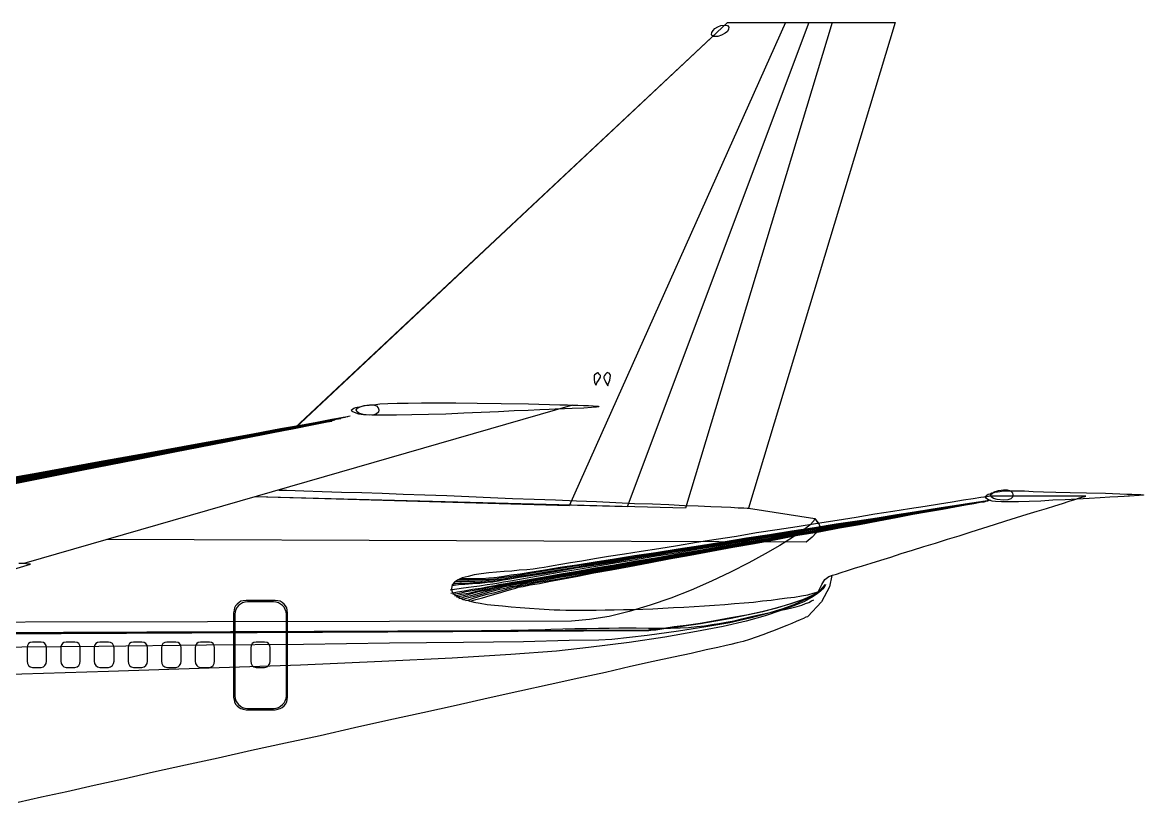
# Model space of a CAD drawing. Extents: x 526 to 2267, y -112 to 246.
# Drawn here: x 1478.8 to 1532, y -79.8 to -42.8 of the extents above; entities that cross this region are included whole.
import ezdxf

# ---------------------------------------------------------------- set-up
doc = ezdxf.new("R2010")
doc.units = 0
doc.header["$MEASUREMENT"] = 0
doc.layers.get('0').update_dxf_attribs({"linetype": 'CONTINUOUS'})

msp = doc.modelspace()

# ---------------------------------------------------------------- linework, layer by layer
msp.add_line((1504.93, -60.946), (1478.896, -68.462))
at = {"linetype": 'Continuous'}
for points in [[(1515.044, -42.798), (1504.764, -65.717), (1489.852, -65.299)], [(1516.149, -42.798), (1507.527, -65.772), (1489.857, -65.297)], [(1491.76, -62.039), (1512.28, -42.798), (1517.255, -42.798), (1510.291, -65.827), (1489.861, -65.296)], [(1491.736, -62.044), (1512.28, -42.798)], [(1491.76, -62.039), (1512.28, -42.798), (1516.149, -42.798)], [(1491.76, -62.039), (1512.28, -42.798), (1515.044, -42.798)], [(1512.151, -42.927), (1512.28, -42.945), (1512.354, -43.019), (1512.335, -43.111), (1512.28, -43.222), (1512.17, -43.314), (1512.004, -43.406), (1511.82, -43.462), (1511.617, -43.462), (1511.544, -43.425), (1511.525, -43.37), (1511.544, -43.278), (1511.599, -43.185), (1511.691, -43.093), (1511.82, -43.001), (1511.967, -42.945), (1512.151, -42.927)], [(1512.28, -42.798), (1520.239, -42.798), (1513.275, -65.827), (1516.425, -66.325), (1516.59, -66.559)], [(1506.035, -60.006), (1506.053, -59.987), (1506.09, -59.895), (1506.164, -59.785), (1506.256, -59.619), (1506.256, -59.546), (1506.201, -59.472), (1506.146, -59.417), (1506.127, -59.398), (1506.109, -59.417), (1506.053, -59.454), (1505.98, -59.509), (1505.961, -59.564), (1505.961, -59.638), (1505.961, -59.73), (1505.98, -59.859), (1506.035, -60.006)], [(1506.606, -60.024), (1506.624, -59.987), (1506.643, -59.914), (1506.698, -59.767), (1506.735, -59.546), (1506.716, -59.49), (1506.661, -59.435), (1506.606, -59.417), (1506.569, -59.398), (1506.551, -59.417), (1506.495, -59.472), (1506.44, -59.546), (1506.422, -59.601), (1506.422, -59.675), (1506.459, -59.767), (1506.514, -59.877), (1506.606, -60.024)], [(1494.741, -61.038), (1494.833, -61.019), (1494.943, -61.001), (1495.091, -60.964), (1495.275, -60.946), (1495.497, -60.927), (1495.791, -60.891), (1496.159, -60.872), (1496.602, -60.854), (1497.136, -60.854), (1497.762, -60.835), (1498.518, -60.835), (1499.384, -60.835), (1500.397, -60.854), (1501.539, -60.872), (1502.847, -60.891), (1504.321, -60.927), (1504.376, -60.927), (1504.505, -60.927), (1504.69, -60.927), (1504.93, -60.946), (1505.187, -60.946), (1505.445, -60.964), (1505.684, -60.964), (1505.906, -60.983), (1506.072, -61.001), (1506.164, -61.001), (1506.182, -61.019), (1506.072, -61.038), (1505.832, -61.056), (1505.463, -61.093), (1504.911, -61.112), (1504.192, -61.13), (1504.1, -61.13), (1503.824, -61.148), (1503.382, -61.167), (1502.829, -61.204), (1502.166, -61.222), (1501.41, -61.259), (1500.6, -61.296), (1499.771, -61.332), (1498.923, -61.369), (1498.094, -61.388), (1497.302, -61.406), (1496.583, -61.424), (1495.938, -61.424), (1495.405, -61.424), (1495.017, -61.406), (1494.796, -61.369), (1494.575, -61.296), (1494.465, -61.24), (1494.446, -61.167), (1494.483, -61.13), (1494.557, -61.093), (1494.649, -61.056), (1494.704, -61.038), (1494.741, -61.038)], [(1495.294, -60.927), (1495.478, -60.927), (1495.625, -60.983), (1495.699, -61.075), (1495.736, -61.167), (1495.718, -61.277), (1495.625, -61.351), (1495.497, -61.406), (1495.294, -61.424), (1494.999, -61.388), (1494.796, -61.332), (1494.686, -61.24), (1494.667, -61.167), (1494.722, -61.093), (1494.851, -61.019), (1495.035, -60.964), (1495.294, -60.927)], [(1475.985, -65.053), (1478.97, -64.483), (1481.733, -63.948), (1484.294, -63.452), (1486.579, -63.009), (1488.606, -62.622), (1490.319, -62.291), (1491.701, -62.033), (1492.733, -61.83), (1493.359, -61.701), (1493.58, -61.664)], [(1476.004, -65.09), (1478.97, -64.519), (1481.733, -63.984), (1484.276, -63.488), (1486.579, -63.046), (1488.587, -62.641), (1490.301, -62.309), (1491.683, -62.051), (1492.696, -61.848), (1493.322, -61.719), (1493.543, -61.682)], [(1476.004, -65.127), (1478.951, -64.556), (1481.715, -64.003), (1484.258, -63.507), (1486.542, -63.064), (1488.569, -62.677), (1490.264, -62.328), (1491.646, -62.07), (1492.659, -61.867), (1493.285, -61.738), (1493.506, -61.701)], [(1476.004, -65.145), (1478.951, -64.575), (1481.715, -64.021), (1484.239, -63.525), (1486.524, -63.064), (1488.532, -62.677), (1490.246, -62.346), (1491.609, -62.07), (1492.622, -61.867), (1493.249, -61.738), (1493.47, -61.701)], [(1476.022, -64.98), (1479.007, -64.409), (1481.789, -63.892), (1484.35, -63.396), (1486.653, -62.954), (1488.68, -62.567), (1490.411, -62.254), (1491.793, -61.978), (1492.825, -61.793), (1493.451, -61.664), (1493.672, -61.627)], [(1493.709, -61.627), (1493.488, -61.664), (1492.862, -61.793), (1491.83, -61.978), (1490.43, -62.236), (1488.717, -62.567), (1486.671, -62.935), (1484.368, -63.378), (1481.807, -63.856), (1479.007, -64.372), (1476.022, -64.924)], [(1476.022, -65.016), (1479.007, -64.446), (1481.789, -63.911), (1484.35, -63.433), (1486.653, -62.99), (1488.68, -62.604), (1490.393, -62.272), (1491.775, -61.996), (1492.807, -61.811), (1493.433, -61.682), (1493.654, -61.645)], [(1476.022, -65.035), (1478.988, -64.464), (1481.77, -63.929), (1484.313, -63.433), (1486.616, -62.99), (1488.643, -62.604), (1490.356, -62.272), (1491.738, -62.015), (1492.77, -61.811), (1493.396, -61.682), (1493.617, -61.645)], [(1493.709, -61.627), (1493.488, -61.664), (1492.862, -61.793), (1491.83, -61.978), (1490.43, -62.254), (1488.717, -62.567), (1486.69, -62.954), (1484.368, -63.396), (1481.807, -63.874), (1479.025, -64.409), (1476.041, -64.961)], [(1476.114, -64.888), (1479.099, -64.335), (1481.9, -63.8), (1484.46, -63.323), (1486.782, -62.898), (1488.809, -62.53), (1490.54, -62.199), (1491.94, -61.941), (1492.972, -61.756), (1493.598, -61.627), (1493.82, -61.59)], [(1476.206, -64.851), (1479.191, -64.298), (1481.992, -63.782), (1484.571, -63.304), (1486.874, -62.88), (1488.919, -62.493), (1490.651, -62.18), (1492.051, -61.922), (1493.065, -61.738), (1493.709, -61.609), (1493.93, -61.572)], [(1476.298, -64.796), (1479.284, -64.243), (1482.084, -63.727), (1484.663, -63.267), (1486.984, -62.843), (1489.03, -62.456), (1490.761, -62.143), (1492.143, -61.885), (1493.175, -61.701), (1493.82, -61.572), (1494.041, -61.535)], [(1476.372, -64.777), (1479.376, -64.224), (1482.176, -63.708), (1484.756, -63.23), (1487.076, -62.806), (1489.122, -62.438), (1490.853, -62.125), (1492.253, -61.867), (1493.285, -61.682), (1493.93, -61.553), (1494.152, -61.517)], [(1476.464, -64.722), (1479.468, -64.169), (1482.287, -63.654), (1484.866, -63.193), (1487.187, -62.769), (1489.232, -62.401), (1490.964, -62.088), (1492.364, -61.83), (1493.396, -61.645), (1494.041, -61.517), (1494.262, -61.48)], [(1476.557, -64.685), (1479.56, -64.151), (1482.379, -63.636), (1484.958, -63.175), (1487.298, -62.751), (1489.343, -62.383), (1491.074, -62.051), (1492.475, -61.811), (1493.506, -61.609), (1494.152, -61.498), (1494.373, -61.461)], [(1490.988, -64.971), (1491.351, -64.98), (1492.18, -65.016), (1493.046, -65.035), (1493.967, -65.072), (1494.925, -65.09), (1495.902, -65.127), (1496.897, -65.164), (1497.928, -65.201), (1498.96, -65.237), (1500.01, -65.274), (1501.042, -65.329), (1502.074, -65.366), (1503.105, -65.403), (1504.119, -65.44), (1505.114, -65.477), (1506.072, -65.514), (1506.992, -65.569), (1507.877, -65.606), (1508.725, -65.625), (1509.498, -65.662), (1510.236, -65.699), (1510.898, -65.717), (1511.489, -65.754), (1512.004, -65.772), (1512.446, -65.791), (1512.797, -65.809), (1513.054, -65.809), (1513.22, -65.827), (1513.275, -65.827), (1516.425, -66.325), (1516.389, -66.435), (1516.186, -66.638), (1515.855, -66.896), (1515.376, -67.228), (1514.767, -67.596), (1514.068, -68.001), (1513.294, -68.425), (1512.427, -68.867), (1511.525, -69.291), (1510.567, -69.715), (1509.59, -70.102), (1508.614, -70.433), (1507.619, -70.728), (1506.661, -70.968), (1505.74, -71.115), (1504.874, -71.189), (1453.028, -71.279)], [(1490.988, -64.971), (1491.351, -64.98), (1492.18, -65.016), (1493.046, -65.035), (1493.967, -65.072), (1494.925, -65.09), (1495.902, -65.127), (1496.897, -65.164), (1497.928, -65.201), (1498.96, -65.237), (1500.01, -65.274), (1501.042, -65.329), (1502.074, -65.366), (1503.105, -65.403), (1504.119, -65.44), (1505.114, -65.477), (1506.072, -65.514), (1506.992, -65.569), (1507.877, -65.606), (1508.725, -65.625), (1509.498, -65.662), (1510.236, -65.699), (1510.898, -65.717), (1511.489, -65.754), (1512.004, -65.772), (1512.446, -65.791), (1512.797, -65.809), (1513.054, -65.809), (1513.22, -65.827), (1513.275, -65.827), (1516.425, -66.325), (1516.518, -66.453), (1516.61, -66.545), (1516.647, -66.656), (1516.665, -66.748), (1516.61, -66.859), (1516.499, -67.007), (1516.297, -67.209), (1516.02, -67.449), (1482.832, -67.325)], [(1499.181, -69.641), (1499.199, -69.77), (1499.273, -69.881), (1499.384, -69.973), (1499.55, -70.065), (1499.734, -70.157), (1499.973, -70.212), (1500.249, -70.286), (1500.544, -70.341), (1500.876, -70.396), (1501.226, -70.433), (1501.613, -70.47), (1502.019, -70.507), (1502.442, -70.543), (1502.884, -70.58), (1503.345, -70.599), (1503.824, -70.635), (1504.063, -70.654), (1504.321, -70.654), (1504.616, -70.672), (1504.948, -70.672), (1505.298, -70.672), (1505.666, -70.672), (1506.053, -70.672), (1506.477, -70.654), (1506.9, -70.654), (1507.343, -70.635), (1507.804, -70.635), (1508.264, -70.617), (1508.743, -70.599), (1509.222, -70.58), (1509.719, -70.543), (1510.217, -70.525), (1510.696, -70.488), (1511.193, -70.47), (1511.673, -70.433), (1512.151, -70.396), (1512.612, -70.359), (1513.073, -70.323), (1513.515, -70.286), (1513.938, -70.23), (1514.362, -70.194), (1514.749, -70.138), (1515.117, -70.083), (1515.468, -70.046), (1515.799, -69.991), (1516.094, -69.936), (1516.352, -69.862), (1516.591, -69.807), (1516.628, -69.697), (1516.758, -69.457), (1516.905, -69.217), (1517.089, -69.07), (1517.144, -69.051), (1517.273, -69.014), (1517.457, -68.959), (1517.678, -68.886), (1517.973, -68.793), (1518.305, -68.683), (1518.692, -68.573), (1519.097, -68.444), (1519.558, -68.296), (1520.037, -68.149), (1520.534, -67.982), (1521.069, -67.817), (1521.603, -67.651), (1522.156, -67.485), (1522.727, -67.301), (1523.279, -67.136), (1523.851, -66.951), (1524.403, -66.785), (1524.956, -66.601), (1525.49, -66.435), (1526.006, -66.269), (1526.504, -66.122), (1526.982, -65.975), (1527.425, -65.846), (1527.812, -65.717), (1528.18, -65.606), (1528.493, -65.496), (1528.77, -65.422), (1528.991, -65.348), (1529.157, -65.293), (1529.249, -65.274), (1529.286, -65.256), (1524.809, -65.256), (1524.753, -65.256), (1524.587, -65.293), (1524.311, -65.329), (1523.943, -65.385), (1523.482, -65.459), (1522.948, -65.551), (1522.34, -65.643), (1521.658, -65.754), (1520.921, -65.864), (1520.129, -65.993), (1519.281, -66.122), (1518.397, -66.269), (1517.494, -66.417), (1516.555, -66.564), (1515.597, -66.711), (1514.639, -66.859), (1513.662, -67.007), (1512.704, -67.172), (1511.746, -67.32), (1510.806, -67.467), (1509.904, -67.614), (1509.02, -67.762), (1508.19, -67.89), (1507.398, -68.019), (1506.643, -68.13), (1505.98, -68.241), (1505.371, -68.352), (1504.837, -68.425), (1504.376, -68.499), (1504.008, -68.573), (1503.75, -68.609), (1503.585, -68.646), (1503.345, -68.683), (1503.068, -68.72), (1502.755, -68.757), (1502.405, -68.775), (1502.055, -68.812), (1501.686, -68.83), (1501.318, -68.867), (1500.95, -68.904), (1500.6, -68.941), (1500.268, -68.996), (1499.973, -69.07), (1499.697, -69.143), (1499.495, -69.235), (1499.329, -69.346), (1499.218, -69.475), (1499.181, -69.641)], [(1499.587, -69.162), (1499.642, -69.162), (1499.826, -69.162), (1500.065, -69.162), (1500.36, -69.162), (1500.655, -69.162), (1500.95, -69.143), (1501.189, -69.125), (1501.355, -69.106), (1501.447, -69.088), (1501.668, -69.051), (1502, -68.996), (1502.442, -68.941), (1502.994, -68.849), (1503.621, -68.757), (1504.339, -68.628), (1505.132, -68.517), (1505.998, -68.37), (1506.919, -68.241), (1507.877, -68.075), (1508.891, -67.927), (1509.941, -67.762), (1511.009, -67.596), (1512.078, -67.43), (1513.183, -67.246), (1514.27, -67.08), (1515.339, -66.914), (1516.407, -66.748), (1517.439, -66.582), (1518.434, -66.435), (1519.392, -66.288), (1520.313, -66.14), (1521.161, -66.012), (1521.934, -65.883), (1522.635, -65.772), (1523.261, -65.68), (1523.777, -65.588), (1524.2, -65.533), (1524.514, -65.477), (1524.698, -65.459), (1524.772, -65.44)], [(1524.864, -65.108), (1524.938, -65.09), (1525.011, -65.053), (1525.103, -65.053), (1525.214, -65.035), (1525.361, -65.016), (1525.527, -65.016), (1525.748, -65.016), (1526.043, -65.016), (1526.375, -65.016), (1526.798, -65.035), (1527.277, -65.053), (1527.867, -65.072), (1528.548, -65.09), (1529.322, -65.108), (1530.225, -65.127), (1531.238, -65.164), (1531.312, -65.164), (1531.478, -65.164), (1531.699, -65.182), (1531.902, -65.182), (1532.031, -65.201), (1532.031, -65.219), (1531.828, -65.237), (1531.367, -65.256), (1531.294, -65.256), (1531.109, -65.274), (1530.815, -65.293), (1530.428, -65.311), (1529.967, -65.348), (1529.451, -65.366), (1528.881, -65.403), (1528.309, -65.44), (1527.72, -65.459), (1527.148, -65.496), (1526.596, -65.514), (1526.098, -65.533), (1525.637, -65.533), (1525.288, -65.533), (1525.011, -65.514), (1524.846, -65.496), (1524.643, -65.422), (1524.532, -65.348), (1524.532, -65.274), (1524.587, -65.219), (1524.661, -65.164), (1524.753, -65.145), (1524.827, -65.108), (1524.864, -65.108)], [(1525.38, -64.961), (1525.564, -64.961), (1525.711, -65.016), (1525.803, -65.108), (1525.822, -65.201), (1525.803, -65.311), (1525.729, -65.385), (1525.582, -65.44), (1525.38, -65.459), (1525.085, -65.422), (1524.901, -65.366), (1524.79, -65.293), (1524.772, -65.219), (1524.827, -65.145), (1524.938, -65.053), (1525.14, -64.998), (1525.38, -64.961)], [(1524.569, -65.496), (1524.495, -65.514), (1524.311, -65.533), (1523.998, -65.588), (1523.574, -65.662), (1523.058, -65.754), (1522.45, -65.846), (1521.75, -65.975), (1520.977, -66.104), (1520.147, -66.232), (1519.244, -66.38), (1518.287, -66.545), (1517.292, -66.711), (1516.26, -66.877), (1515.21, -67.062), (1514.142, -67.246), (1513.073, -67.412), (1511.986, -67.596), (1510.917, -67.78), (1509.848, -67.964), (1508.817, -68.13), (1507.822, -68.296), (1506.864, -68.462), (1505.943, -68.609), (1505.095, -68.757), (1504.303, -68.886), (1503.585, -69.014), (1502.958, -69.125), (1502.424, -69.217), (1501.982, -69.291), (1501.65, -69.346), (1501.429, -69.383), (1501.337, -69.401), (1501.152, -69.438), (1500.876, -69.475), (1500.507, -69.53), (1500.121, -69.586), (1499.752, -69.623), (1499.439, -69.678), (1499.218, -69.697), (1499.126, -69.715)], [(1499.162, -69.862), (1499.255, -69.844), (1499.476, -69.807), (1499.789, -69.752), (1500.176, -69.678), (1500.581, -69.623), (1500.95, -69.549), (1501.245, -69.494), (1501.429, -69.457), (1501.521, -69.438), (1501.742, -69.401), (1502.074, -69.346), (1502.516, -69.272), (1503.05, -69.18), (1503.677, -69.07), (1504.376, -68.941), (1505.169, -68.812), (1506.016, -68.665), (1506.919, -68.517), (1507.877, -68.352), (1508.872, -68.185), (1509.904, -68.001), (1510.954, -67.817), (1512.022, -67.633), (1513.11, -67.449), (1514.178, -67.264), (1515.247, -67.08), (1516.297, -66.914), (1517.31, -66.73), (1518.305, -66.564), (1519.244, -66.398), (1520.147, -66.251), (1520.977, -66.104), (1521.75, -65.975), (1522.45, -65.864), (1523.058, -65.754), (1523.574, -65.662), (1523.979, -65.588), (1524.292, -65.533), (1524.477, -65.514), (1524.55, -65.496)], [(1524.569, -65.496), (1524.495, -65.514), (1524.311, -65.533), (1523.998, -65.588), (1523.574, -65.662), (1523.058, -65.735), (1522.45, -65.846), (1521.75, -65.956), (1520.977, -66.085), (1520.147, -66.214), (1519.244, -66.361), (1518.287, -66.527), (1517.292, -66.693), (1516.26, -66.859), (1515.21, -67.025), (1514.142, -67.209), (1513.054, -67.375), (1511.986, -67.559), (1510.898, -67.743), (1509.848, -67.909), (1508.817, -68.075), (1507.804, -68.241), (1506.845, -68.407), (1505.943, -68.554), (1505.077, -68.683), (1504.303, -68.812), (1503.585, -68.941), (1502.939, -69.033), (1502.405, -69.125), (1501.963, -69.198), (1501.631, -69.254), (1501.41, -69.291), (1501.318, -69.309), (1501.152, -69.346), (1500.876, -69.364), (1500.526, -69.401), (1500.176, -69.42), (1499.826, -69.457), (1499.513, -69.475), (1499.31, -69.494), (1499.236, -69.494)], [(1499.255, -69.917), (1499.347, -69.899), (1499.568, -69.862), (1499.881, -69.789), (1500.268, -69.715), (1500.674, -69.641), (1501.042, -69.567), (1501.355, -69.512), (1501.539, -69.475), (1501.631, -69.457), (1501.852, -69.42), (1502.184, -69.364), (1502.608, -69.291), (1503.142, -69.18), (1503.769, -69.088), (1504.487, -68.959), (1505.261, -68.83), (1506.109, -68.683), (1507.011, -68.517), (1507.951, -68.352), (1508.946, -68.185), (1509.977, -68.001), (1511.027, -67.817), (1512.078, -67.651), (1513.165, -67.449), (1514.234, -67.264), (1515.283, -67.099), (1516.333, -66.914), (1517.347, -66.73), (1518.324, -66.564), (1519.281, -66.398), (1520.166, -66.251), (1520.995, -66.104), (1521.768, -65.975), (1522.45, -65.864), (1523.058, -65.754), (1523.574, -65.662), (1523.998, -65.588), (1524.292, -65.533), (1524.477, -65.514), (1524.55, -65.496)], [(1499.31, -69.401), (1499.384, -69.401), (1499.587, -69.383), (1499.881, -69.383), (1500.231, -69.364), (1500.581, -69.346), (1500.913, -69.309), (1501.189, -69.291), (1501.373, -69.272), (1501.465, -69.254), (1501.686, -69.217), (1502.019, -69.162), (1502.461, -69.088), (1502.994, -68.996), (1503.621, -68.904), (1504.339, -68.775), (1505.132, -68.646), (1505.98, -68.517), (1506.9, -68.352), (1507.859, -68.204), (1508.854, -68.038), (1509.885, -67.872), (1510.954, -67.706), (1512.022, -67.522), (1513.11, -67.338), (1514.197, -67.172), (1515.265, -66.988), (1516.315, -66.822), (1517.347, -66.656), (1518.342, -66.49), (1519.3, -66.343), (1520.184, -66.196), (1521.032, -66.067), (1521.805, -65.938), (1522.506, -65.827), (1523.113, -65.717), (1523.63, -65.643), (1524.053, -65.569), (1524.366, -65.514), (1524.55, -65.496), (1524.624, -65.477)], [(1499.347, -69.991), (1499.439, -69.973), (1499.66, -69.917), (1499.992, -69.862), (1500.378, -69.77), (1500.784, -69.678), (1501.152, -69.604), (1501.447, -69.53), (1501.65, -69.494), (1501.742, -69.475), (1501.963, -69.438), (1502.277, -69.383), (1502.718, -69.309), (1503.253, -69.198), (1503.879, -69.088), (1504.579, -68.978), (1505.353, -68.83), (1506.201, -68.683), (1507.085, -68.536), (1508.043, -68.37), (1509.02, -68.204), (1510.051, -68.019), (1511.082, -67.835), (1512.151, -67.651), (1513.22, -67.467), (1514.27, -67.283), (1515.339, -67.099), (1516.37, -66.914), (1517.384, -66.748), (1518.36, -66.564), (1519.3, -66.417), (1520.184, -66.251), (1521.013, -66.104), (1521.768, -65.975), (1522.469, -65.864), (1523.058, -65.754), (1523.574, -65.662), (1523.998, -65.588), (1524.292, -65.533), (1524.477, -65.514), (1524.55, -65.496)], [(1499.384, -69.309), (1499.458, -69.309), (1499.66, -69.309), (1499.955, -69.291), (1500.286, -69.291), (1500.637, -69.272), (1500.968, -69.254), (1501.245, -69.235), (1501.41, -69.217), (1501.502, -69.198), (1501.723, -69.162), (1502.055, -69.106), (1502.497, -69.033), (1503.031, -68.959), (1503.658, -68.849), (1504.376, -68.738), (1505.169, -68.609), (1506.016, -68.462), (1506.937, -68.315), (1507.896, -68.167), (1508.909, -68.001), (1509.941, -67.835), (1510.99, -67.669), (1512.078, -67.485), (1513.165, -67.32), (1514.234, -67.136), (1515.302, -66.97), (1516.37, -66.804), (1517.402, -66.638), (1518.397, -66.472), (1519.337, -66.325), (1520.239, -66.177), (1521.087, -66.03), (1521.861, -65.92), (1522.561, -65.809), (1523.169, -65.699), (1523.685, -65.625), (1524.108, -65.551), (1524.421, -65.496), (1524.606, -65.477), (1524.68, -65.459)], [(1499.439, -70.046), (1499.531, -70.028), (1499.752, -69.973), (1500.084, -69.899), (1500.471, -69.789), (1500.876, -69.697), (1501.245, -69.604), (1501.558, -69.53), (1501.742, -69.494), (1501.834, -69.475), (1502.055, -69.438), (1502.387, -69.383), (1502.81, -69.309), (1503.345, -69.217), (1503.953, -69.106), (1504.653, -68.978), (1505.427, -68.849), (1506.274, -68.701), (1507.158, -68.536), (1508.116, -68.37), (1509.093, -68.204), (1510.107, -68.019), (1511.138, -67.835), (1512.188, -67.651), (1513.257, -67.467), (1514.307, -67.283), (1515.357, -67.099), (1516.389, -66.914), (1517.402, -66.748), (1518.379, -66.582), (1519.318, -66.417), (1520.184, -66.251), (1521.013, -66.104), (1521.768, -65.975), (1522.45, -65.864), (1523.058, -65.754), (1523.574, -65.662), (1523.979, -65.588), (1524.274, -65.533), (1524.458, -65.514), (1524.532, -65.496)], [(1499.476, -69.235), (1499.55, -69.235), (1499.734, -69.235), (1499.992, -69.235), (1500.323, -69.217), (1500.637, -69.217), (1500.95, -69.198), (1501.208, -69.18), (1501.373, -69.162), (1501.465, -69.143), (1501.686, -69.106), (1502.019, -69.051), (1502.461, -68.996), (1503.013, -68.904), (1503.64, -68.793), (1504.358, -68.683), (1505.15, -68.554), (1506.016, -68.425), (1506.919, -68.278), (1507.896, -68.13), (1508.891, -67.964), (1509.941, -67.798), (1510.99, -67.633), (1512.078, -67.467), (1513.165, -67.283), (1514.252, -67.117), (1515.32, -66.951), (1516.389, -66.785), (1517.421, -66.619), (1518.416, -66.453), (1519.374, -66.306), (1520.276, -66.159), (1521.106, -66.03), (1521.897, -65.901), (1522.598, -65.791), (1523.205, -65.699), (1523.722, -65.625), (1524.145, -65.551), (1524.458, -65.496), (1524.643, -65.477), (1524.717, -65.459)], [(1499.531, -70.12), (1499.623, -70.102), (1499.844, -70.028), (1500.176, -69.954), (1500.563, -69.844), (1500.968, -69.733), (1501.355, -69.641), (1501.65, -69.567), (1501.852, -69.512), (1501.945, -69.494), (1502.166, -69.457), (1502.479, -69.401), (1502.921, -69.309), (1503.437, -69.217), (1504.063, -69.106), (1504.764, -68.996), (1505.537, -68.849), (1506.367, -68.701), (1507.251, -68.554), (1508.19, -68.388), (1509.167, -68.204), (1510.18, -68.038), (1511.212, -67.854), (1512.262, -67.669), (1513.312, -67.467), (1514.362, -67.283), (1515.413, -67.099), (1516.444, -66.933), (1517.439, -66.748), (1518.416, -66.582), (1519.337, -66.417), (1520.221, -66.251), (1521.032, -66.104), (1521.787, -65.975), (1522.469, -65.864), (1523.058, -65.754), (1523.574, -65.662), (1523.979, -65.588), (1524.274, -65.533), (1524.477, -65.514), (1524.532, -65.496)], [(1499.697, -70.157), (1499.789, -70.138), (1500.01, -70.065), (1500.341, -69.991), (1500.729, -69.881), (1501.116, -69.77), (1501.484, -69.678), (1501.797, -69.604), (1501.982, -69.549), (1502.074, -69.53), (1502.295, -69.494), (1502.626, -69.42), (1503.068, -69.346), (1503.585, -69.254), (1504.211, -69.125), (1504.893, -69.014), (1505.666, -68.867), (1506.495, -68.72), (1507.38, -68.554), (1508.319, -68.388), (1509.296, -68.222), (1510.291, -68.038), (1511.322, -67.854), (1512.354, -67.669), (1513.404, -67.485), (1514.455, -67.301), (1515.486, -67.117), (1516.499, -66.933), (1517.494, -66.748), (1518.452, -66.582), (1519.374, -66.417), (1520.258, -66.251), (1521.069, -66.122), (1521.805, -65.975), (1522.487, -65.864), (1523.076, -65.754), (1523.574, -65.662), (1523.979, -65.588), (1524.274, -65.533), (1524.477, -65.514), (1524.532, -65.496)], [(1499.863, -70.212), (1499.955, -70.194), (1500.176, -70.12), (1500.489, -70.028), (1500.876, -69.917), (1501.263, -69.825), (1501.631, -69.715), (1501.926, -69.641), (1502.111, -69.586), (1502.221, -69.567), (1502.442, -69.512), (1502.774, -69.457), (1503.216, -69.364), (1503.732, -69.272), (1504.358, -69.162), (1505.058, -69.033), (1505.813, -68.886), (1506.643, -68.738), (1507.527, -68.573), (1508.448, -68.407), (1509.406, -68.241), (1510.401, -68.056), (1511.415, -67.872), (1512.446, -67.688), (1513.496, -67.485), (1514.528, -67.301), (1515.56, -67.117), (1516.573, -66.933), (1517.549, -66.767), (1518.508, -66.601), (1519.411, -66.435), (1520.276, -66.269), (1521.087, -66.122), (1521.824, -65.993), (1522.487, -65.883), (1523.076, -65.772), (1523.574, -65.68), (1523.979, -65.606), (1524.274, -65.551), (1524.458, -65.533), (1524.514, -65.514)], [(1500.028, -70.249), (1500.121, -70.23), (1500.341, -70.157), (1500.655, -70.083), (1501.024, -69.973), (1501.41, -69.862), (1501.779, -69.752), (1502.055, -69.678), (1502.24, -69.623), (1502.35, -69.586), (1502.589, -69.549), (1502.921, -69.475), (1503.363, -69.401), (1503.879, -69.291), (1504.505, -69.18), (1505.187, -69.051), (1505.943, -68.904), (1506.772, -68.757), (1507.638, -68.591), (1508.559, -68.425), (1509.517, -68.241), (1510.512, -68.056), (1511.525, -67.872), (1512.538, -67.688), (1513.57, -67.504), (1514.602, -67.32), (1515.615, -67.117), (1516.628, -66.951), (1517.605, -66.767), (1518.545, -66.601), (1519.448, -66.435), (1520.294, -66.269), (1521.087, -66.122), (1521.824, -65.993), (1522.487, -65.883), (1523.076, -65.772), (1523.556, -65.68), (1523.961, -65.606), (1524.256, -65.551), (1524.44, -65.533), (1524.495, -65.514)], [(1469.003, -71.557), (1479.21, -68.481), (1479.173, -68.481), (1479.062, -68.481), (1478.896, -68.462), (1478.657, -68.462)], [(1517.24, -69.024), (1517.126, -69.567), (1516.739, -70.267), (1516.094, -70.968), (1516.076, -70.986), (1516.002, -71.005), (1515.891, -71.06), (1515.726, -71.134), (1515.542, -71.207), (1515.339, -71.299), (1515.099, -71.391), (1514.823, -71.502), (1514.547, -71.612), (1514.252, -71.723), (1513.957, -71.833), (1513.643, -71.944), (1513.331, -72.054), (1513.036, -72.147), (1512.741, -72.22), (1512.446, -72.294), (1512.225, -72.35), (1511.82, -72.442), (1511.267, -72.552), (1510.567, -72.718), (1509.719, -72.902), (1508.762, -73.104), (1507.675, -73.344), (1506.495, -73.621), (1505.224, -73.897), (1503.861, -74.192), (1502.424, -74.505), (1500.932, -74.836), (1499.402, -75.187), (1497.818, -75.537), (1496.215, -75.886), (1494.575, -76.255), (1492.954, -76.624), (1491.314, -76.974), (1489.692, -77.323), (1488.108, -77.692), (1486.561, -78.024), (1485.05, -78.355), (1483.613, -78.687), (1482.231, -78.982), (1480.923, -79.277), (1479.726, -79.535), (1478.62, -79.792)], [(1452.956, -71.818), (1508.559, -71.594), (1508.651, -71.575), (1508.891, -71.557), (1509.259, -71.52), (1509.756, -71.447), (1510.328, -71.373), (1510.99, -71.281), (1511.691, -71.152), (1512.446, -71.023), (1513.183, -70.894), (1513.92, -70.728), (1514.62, -70.562), (1515.283, -70.359), (1515.855, -70.157), (1516.333, -69.954), (1516.702, -69.715), (1516.923, -69.475), (1516.905, -69.494), (1516.887, -69.549), (1516.795, -69.641), (1516.684, -69.752), (1516.481, -69.881), (1516.223, -70.046), (1515.873, -70.212), (1515.431, -70.415), (1514.86, -70.617), (1514.178, -70.82), (1513.349, -71.041), (1512.391, -71.262), (1511.249, -71.465), (1509.959, -71.667), (1508.466, -71.87), (1506.79, -72.054), (1506.182, -72.091), (1504.764, -72.11), (1502.608, -72.165), (1499.752, -72.202), (1496.251, -72.239), (1492.161, -72.294), (1487.556, -72.331), (1482.452, -72.386), (1476.944, -72.442)], [(1462.053, -71.864), (1508.559, -71.631), (1508.651, -71.612), (1508.891, -71.594), (1509.259, -71.539), (1509.756, -71.483), (1510.346, -71.391), (1511.009, -71.299), (1511.728, -71.17), (1512.464, -71.041), (1513.202, -70.894), (1513.957, -70.728), (1514.657, -70.543), (1515.302, -70.359), (1515.873, -70.157), (1516.352, -69.936), (1516.721, -69.697), (1516.942, -69.457), (1516.942, -69.475), (1516.905, -69.53), (1516.85, -69.623), (1516.721, -69.752), (1516.536, -69.899), (1516.278, -70.065), (1515.91, -70.267), (1515.431, -70.47), (1514.823, -70.691), (1514.068, -70.931), (1513.165, -71.189), (1512.078, -71.447), (1510.806, -71.686), (1509.314, -71.944), (1507.619, -72.202), (1505.684, -72.442), (1504.174, -72.607), (1502, -72.773), (1499.218, -72.939), (1495.883, -73.104), (1492.014, -73.27), (1487.685, -73.418), (1482.913, -73.584), (1477.772, -73.731)], [(1491.407, -72.976), (1491.407, -70.802), (1491.388, -70.672), (1491.37, -70.562), (1491.314, -70.47), (1491.24, -70.378), (1491.148, -70.304), (1491.056, -70.249), (1490.945, -70.23), (1490.816, -70.212), (1489.435, -70.212), (1489.306, -70.23), (1489.195, -70.249), (1489.103, -70.304), (1489.011, -70.378), (1488.938, -70.47), (1488.882, -70.562), (1488.864, -70.672), (1488.846, -70.802), (1488.846, -72.976)], [(1501.465, -71.631), (1501.539, -71.631), (1501.723, -71.631), (1502, -71.612), (1502.387, -71.612), (1502.847, -71.594), (1503.345, -71.594), (1503.898, -71.575), (1504.468, -71.557), (1505.04, -71.539), (1505.611, -71.539), (1506.164, -71.52), (1506.661, -71.52), (1507.121, -71.502), (1507.491, -71.502), (1507.767, -71.502), (1507.951, -71.502), (1508.54, -71.52), (1509.093, -71.52), (1509.572, -71.52), (1510.033, -71.502), (1510.438, -71.483), (1510.825, -71.447), (1511.193, -71.41), (1511.544, -71.354), (1511.894, -71.299), (1512.225, -71.244), (1512.594, -71.17), (1512.962, -71.078), (1513.349, -70.986), (1513.772, -70.894), (1514.234, -70.802), (1514.731, -70.691), (1515.062, -70.617), (1515.339, -70.562), (1515.597, -70.488), (1515.818, -70.433), (1515.984, -70.359), (1516.149, -70.304), (1516.278, -70.23), (1516.389, -70.175)], [(1491.351, -72.976), (1491.351, -70.857), (1491.333, -70.746), (1491.296, -70.635), (1491.24, -70.525), (1491.167, -70.451), (1491.074, -70.378), (1490.982, -70.323), (1490.872, -70.286), (1490.743, -70.267), (1489.508, -70.267), (1489.38, -70.286), (1489.269, -70.323), (1489.177, -70.378), (1489.085, -70.451), (1489.011, -70.525), (1488.956, -70.635), (1488.919, -70.746), (1488.901, -70.857), (1488.901, -73.012)], [(1462.04, -71.81), (1501.815, -71.649)], [(1479.707, -73.381), (1479.818, -73.362), (1479.891, -73.289), (1479.947, -73.196), (1479.965, -73.086), (1479.965, -72.46), (1479.947, -72.35), (1479.891, -72.257), (1479.818, -72.202), (1479.707, -72.183), (1479.302, -72.183), (1479.191, -72.202), (1479.117, -72.257), (1479.062, -72.35), (1479.044, -72.46), (1479.044, -73.086), (1479.062, -73.196), (1479.117, -73.289), (1479.191, -73.362), (1479.302, -73.381), (1479.707, -73.381)], [(1481.31, -73.381), (1481.42, -73.362), (1481.494, -73.289), (1481.549, -73.196), (1481.568, -73.086), (1481.568, -72.46), (1481.549, -72.35), (1481.494, -72.257), (1481.42, -72.202), (1481.31, -72.183), (1480.905, -72.183), (1480.794, -72.202), (1480.721, -72.257), (1480.665, -72.35), (1480.647, -72.46), (1480.647, -73.086), (1480.665, -73.196), (1480.721, -73.289), (1480.794, -73.362), (1480.905, -73.381), (1481.31, -73.381)], [(1482.913, -73.381), (1483.005, -73.362), (1483.097, -73.289), (1483.152, -73.196), (1483.171, -73.086), (1483.171, -72.46), (1483.152, -72.35), (1483.097, -72.257), (1483.005, -72.202), (1482.913, -72.183), (1482.489, -72.183), (1482.379, -72.202), (1482.305, -72.257), (1482.25, -72.35), (1482.231, -72.46), (1482.231, -73.086), (1482.25, -73.196), (1482.305, -73.289), (1482.379, -73.362), (1482.489, -73.381), (1482.913, -73.381)], [(1484.497, -73.381), (1484.608, -73.362), (1484.682, -73.289), (1484.737, -73.196), (1484.756, -73.086), (1484.756, -72.46), (1484.737, -72.35), (1484.682, -72.257), (1484.608, -72.202), (1484.497, -72.183), (1484.092, -72.183), (1483.981, -72.202), (1483.908, -72.257), (1483.853, -72.35), (1483.834, -72.46), (1483.834, -73.086), (1483.853, -73.196), (1483.908, -73.289), (1483.981, -73.362), (1484.092, -73.381), (1484.497, -73.381)], [(1486.101, -73.381), (1486.211, -73.362), (1486.285, -73.289), (1486.34, -73.196), (1486.358, -73.086), (1486.358, -72.46), (1486.34, -72.35), (1486.285, -72.257), (1486.211, -72.202), (1486.101, -72.183), (1485.676, -72.183), (1485.584, -72.202), (1485.492, -72.257), (1485.437, -72.35), (1485.418, -72.46), (1485.418, -73.086), (1485.437, -73.196), (1485.492, -73.289), (1485.584, -73.362), (1485.676, -73.381), (1486.101, -73.381)], [(1487.703, -73.381), (1487.795, -73.362), (1487.869, -73.289), (1487.924, -73.196), (1487.943, -73.086), (1487.943, -72.46), (1487.924, -72.35), (1487.869, -72.257), (1487.795, -72.202), (1487.703, -72.183), (1487.279, -72.183), (1487.169, -72.202), (1487.095, -72.257), (1487.039, -72.35), (1487.021, -72.46), (1487.021, -73.086), (1487.039, -73.196), (1487.095, -73.289), (1487.169, -73.362), (1487.279, -73.381), (1487.703, -73.381)], [(1490.319, -73.381), (1490.43, -73.362), (1490.504, -73.289), (1490.559, -73.196), (1490.577, -73.086), (1490.577, -72.46), (1490.559, -72.35), (1490.504, -72.257), (1490.43, -72.202), (1490.319, -72.183), (1489.914, -72.183), (1489.803, -72.202), (1489.729, -72.257), (1489.674, -72.35), (1489.656, -72.46), (1489.656, -73.086), (1489.674, -73.196), (1489.729, -73.289), (1489.803, -73.362), (1489.914, -73.381), (1490.319, -73.381)], [(1488.846, -72.976), (1488.846, -74.799), (1488.864, -74.91), (1488.882, -75.021), (1488.938, -75.132), (1489.011, -75.205), (1489.103, -75.279), (1489.195, -75.334), (1489.306, -75.371), (1489.435, -75.389), (1490.816, -75.389), (1490.945, -75.371), (1491.056, -75.334), (1491.148, -75.279), (1491.24, -75.205), (1491.314, -75.132), (1491.37, -75.021), (1491.388, -74.91), (1491.407, -74.799), (1491.407, -72.976)], [(1488.901, -73.012), (1488.901, -74.726), (1488.919, -74.855), (1488.956, -74.966), (1489.011, -75.058), (1489.085, -75.15), (1489.177, -75.224), (1489.269, -75.279), (1489.38, -75.316), (1489.508, -75.334), (1490.743, -75.334), (1490.872, -75.316), (1490.982, -75.279), (1491.074, -75.224), (1491.167, -75.15), (1491.24, -75.058), (1491.296, -74.966), (1491.333, -74.855), (1491.351, -74.726), (1491.351, -72.976)]]:
    msp.add_lwpolyline(points, dxfattribs=at)

doc.saveas('drawing.dxf')
